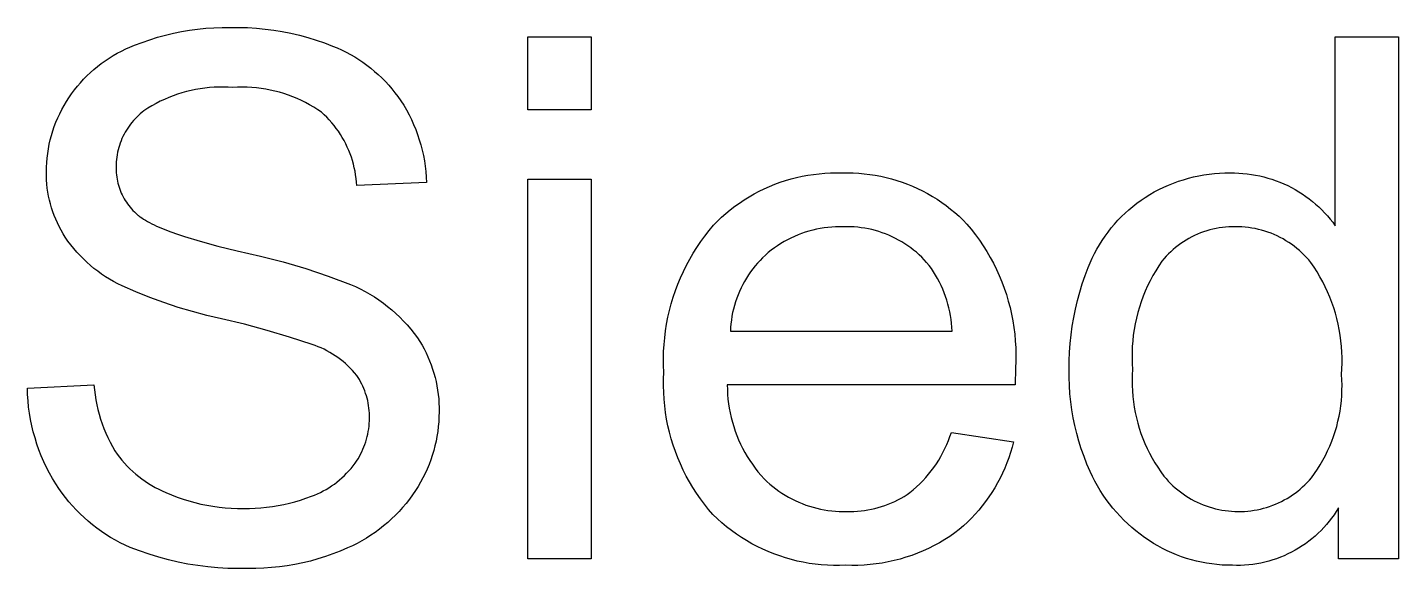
# Model space of a CAD drawing. Header units: millimetres. Extents: x 373 to 3451, y -552 to 1598.
# Drawn here: x 2431.1 to 2486.7, y -416.8 to -394.9 of the extents above; entities that cross this region are included whole.
import ezdxf

# ---------------------------------------------------------------- set-up
doc = ezdxf.new("R2010")
doc.units = ezdxf.units.MM
doc.header["$MEASUREMENT"] = 0
doc.layers.add('Domyślny', color=7, linetype='Continuous', true_color=0x000000)

msp = doc.modelspace()

# ---------------------------------------------------------------- linework, layer by layer
at = {"layer": 'Domyślny'}
for p, q in [((2436.031, -395.35), (2436.348, -395.252)), ((2436.348, -395.252), (2436.667, -395.164)), ((2436.667, -395.164), (2436.99, -395.088)), ((2436.99, -395.088), (2437.314, -395.021)), ((2437.314, -395.021), (2437.641, -394.966)), ((2437.641, -394.966), (2437.969, -394.921)), ((2437.969, -394.921), (2438.299, -394.888)), ((2438.299, -394.888), (2438.63, -394.865)), ((2438.63, -394.865), (2438.961, -394.853)), ((2438.961, -394.853), (2439.292, -394.852)), ((2439.292, -394.852), (2439.646, -394.851)), ((2439.646, -394.851), (2440, -394.861)), ((2440, -394.861), (2440.353, -394.884)), ((2440.353, -394.884), (2440.706, -394.918)), ((2440.706, -394.918), (2441.057, -394.964)), ((2441.057, -394.964), (2441.406, -395.021)), ((2441.406, -395.021), (2441.753, -395.09)), ((2441.753, -395.09), (2442.098, -395.171)), ((2442.098, -395.171), (2442.44, -395.263)), ((2442.44, -395.263), (2442.778, -395.366)), ((2451.358, -398.19), (2451.358, -395.237)), ((2451.358, -395.237), (2453.926, -395.237)), ((2453.926, -395.237), (2453.926, -398.19)), ((2484.1, -402.897), (2484.1, -395.237)), ((2484.1, -395.237), (2486.668, -395.237)), ((2486.668, -395.237), (2486.668, -416.423)), ((2434.713, -395.901), (2434.882, -395.811)), ((2434.882, -395.811), (2435.055, -395.727)), ((2435.055, -395.727), (2435.23, -395.649)), ((2435.23, -395.649), (2435.408, -395.577)), ((2435.408, -395.577), (2435.718, -395.458)), ((2435.718, -395.458), (2436.031, -395.35)), ((2442.778, -395.366), (2443.113, -395.481)), ((2443.113, -395.481), (2443.444, -395.606)), ((2443.444, -395.606), (2443.629, -395.682)), ((2443.629, -395.682), (2443.811, -395.765)), ((2443.811, -395.765), (2443.991, -395.854)), ((2433.915, -396.434), (2434.067, -396.317)), ((2434.067, -396.317), (2434.223, -396.205)), ((2434.223, -396.205), (2434.383, -396.098)), ((2434.383, -396.098), (2434.546, -395.997)), ((2434.546, -395.997), (2434.713, -395.901)), ((2443.991, -395.854), (2444.167, -395.948)), ((2444.167, -395.948), (2444.34, -396.048)), ((2444.34, -396.048), (2444.509, -396.154)), ((2444.509, -396.154), (2444.675, -396.266)), ((2444.675, -396.266), (2444.837, -396.383)), ((2444.837, -396.383), (2444.995, -396.506)), ((2433.22, -397.095), (2433.35, -396.954)), ((2433.35, -396.954), (2433.485, -396.817)), ((2433.485, -396.817), (2433.624, -396.684)), ((2433.624, -396.684), (2433.768, -396.557)), ((2433.768, -396.557), (2433.915, -396.434)), ((2444.995, -396.506), (2445.149, -396.634)), ((2445.149, -396.634), (2445.299, -396.766)), ((2445.299, -396.766), (2445.444, -396.904)), ((2445.444, -396.904), (2445.584, -397.047)), ((2432.86, -397.545), (2432.975, -397.391)), ((2432.975, -397.391), (2433.095, -397.241)), ((2433.095, -397.241), (2433.22, -397.095)), ((2437.338, -397.504), (2437.156, -397.562)), ((2437.521, -397.453), (2437.338, -397.504)), ((2437.705, -397.409), (2437.521, -397.453)), ((2437.891, -397.37), (2437.705, -397.409)), ((2438.079, -397.338), (2437.891, -397.37)), ((2438.267, -397.312), (2438.079, -397.338)), ((2438.456, -397.292), (2438.267, -397.312)), ((2438.645, -397.279), (2438.456, -397.292)), ((2438.835, -397.273), (2438.645, -397.279)), ((2439.025, -397.272), (2438.835, -397.273)), ((2439.215, -397.279), (2439.025, -397.272)), ((2439.405, -397.291), (2439.215, -397.279)), ((2439.595, -397.281), (2439.405, -397.291)), ((2439.785, -397.277), (2439.595, -397.281)), ((2439.975, -397.28), (2439.785, -397.277)), ((2440.165, -397.289), (2439.975, -397.28)), ((2440.355, -397.305), (2440.165, -397.289)), ((2440.544, -397.328), (2440.355, -397.305)), ((2440.732, -397.357), (2440.544, -397.328)), ((2440.919, -397.392), (2440.732, -397.357)), ((2441.104, -397.434), (2440.919, -397.392)), ((2441.288, -397.482), (2441.104, -397.434)), ((2441.471, -397.536), (2441.288, -397.482)), ((2445.584, -397.047), (2445.719, -397.194)), ((2445.719, -397.194), (2445.85, -397.345)), ((2445.85, -397.345), (2445.975, -397.501)), ((2445.975, -397.501), (2446.095, -397.661)), ((2432.464, -398.187), (2432.554, -398.022)), ((2432.554, -398.022), (2432.65, -397.861)), ((2432.65, -397.861), (2432.751, -397.703)), ((2432.751, -397.703), (2432.86, -397.545)), ((2436.119, -398.03), (2435.957, -398.129)), ((2436.285, -397.938), (2436.119, -398.03)), ((2436.454, -397.851), (2436.285, -397.938)), ((2436.626, -397.77), (2436.454, -397.851)), ((2436.8, -397.694), (2436.626, -397.77)), ((2436.977, -397.625), (2436.8, -397.694)), ((2437.156, -397.562), (2436.977, -397.625)), ((2441.651, -397.597), (2441.471, -397.536)), ((2441.829, -397.664), (2441.651, -397.597)), ((2442.005, -397.737), (2441.829, -397.664)), ((2442.178, -397.816), (2442.005, -397.737)), ((2442.348, -397.901), (2442.178, -397.816)), ((2442.515, -397.992), (2442.348, -397.901)), ((2442.679, -398.088), (2442.515, -397.992)), ((2446.095, -397.661), (2446.21, -397.825)), ((2446.21, -397.825), (2446.328, -398.011)), ((2446.328, -398.011), (2446.439, -398.201)), ((2432.228, -398.698), (2432.301, -398.525)), ((2432.301, -398.525), (2432.379, -398.354)), ((2432.379, -398.354), (2432.464, -398.187)), ((2435.372, -398.629), (2435.309, -398.704)), ((2435.437, -398.557), (2435.372, -398.629)), ((2435.504, -398.487), (2435.437, -398.557)), ((2435.574, -398.42), (2435.504, -398.487)), ((2435.647, -398.355), (2435.574, -398.42)), ((2435.721, -398.292), (2435.647, -398.355)), ((2435.797, -398.232), (2435.721, -398.292)), ((2435.957, -398.129), (2435.797, -398.232)), ((2442.84, -398.19), (2442.679, -398.088)), ((2442.997, -398.297), (2442.84, -398.19)), ((2443.105, -398.397), (2442.997, -398.297)), ((2443.21, -398.5), (2443.105, -398.397)), ((2443.312, -398.607), (2443.21, -398.5)), ((2443.409, -398.718), (2443.312, -398.607)), ((2446.439, -398.201), (2446.543, -398.395)), ((2446.543, -398.395), (2446.641, -398.592)), ((2446.641, -398.592), (2446.731, -398.793)), ((2453.926, -398.19), (2451.358, -398.19)), ((2432.047, -399.231), (2432.101, -399.051)), ((2432.101, -399.051), (2432.161, -398.874)), ((2432.161, -398.874), (2432.228, -398.698)), ((2435.035, -399.105), (2434.989, -399.19)), ((2435.084, -399.021), (2435.035, -399.105)), ((2435.136, -398.939), (2435.084, -399.021)), ((2435.191, -398.858), (2435.136, -398.939)), ((2435.249, -398.78), (2435.191, -398.858)), ((2435.309, -398.704), (2435.249, -398.78)), ((2443.503, -398.831), (2443.409, -398.718)), ((2443.593, -398.948), (2443.503, -398.831)), ((2443.678, -399.068), (2443.593, -398.948)), ((2443.76, -399.191), (2443.678, -399.068)), ((2446.731, -398.793), (2446.815, -398.996)), ((2446.815, -398.996), (2446.892, -399.203)), ((2431.921, -399.78), (2431.957, -399.596)), ((2431.957, -399.596), (2431.999, -399.412)), ((2431.999, -399.412), (2432.047, -399.231)), ((2434.774, -399.731), (2434.749, -399.825)), ((2434.802, -399.638), (2434.774, -399.731)), ((2434.833, -399.546), (2434.802, -399.638)), ((2434.867, -399.455), (2434.833, -399.546)), ((2434.905, -399.366), (2434.867, -399.455)), ((2434.945, -399.277), (2434.905, -399.366)), ((2434.989, -399.19), (2434.945, -399.277)), ((2443.837, -399.316), (2443.76, -399.191)), ((2443.909, -399.444), (2443.837, -399.316)), ((2443.978, -399.575), (2443.909, -399.444)), ((2444.041, -399.708), (2443.978, -399.575)), ((2444.101, -399.842), (2444.041, -399.708)), ((2446.892, -399.203), (2446.961, -399.412)), ((2446.961, -399.412), (2447.023, -399.623)), ((2447.023, -399.623), (2447.078, -399.836)), ((2431.854, -400.339), (2431.87, -400.152)), ((2431.87, -400.152), (2431.893, -399.965)), ((2431.893, -399.965), (2431.921, -399.78)), ((2434.682, -400.208), (2434.673, -400.305)), ((2434.694, -400.112), (2434.682, -400.208)), ((2434.709, -400.016), (2434.694, -400.112)), ((2434.727, -399.92), (2434.709, -400.016)), ((2434.749, -399.825), (2434.727, -399.92)), ((2444.155, -399.979), (2444.101, -399.842)), ((2444.205, -400.118), (2444.155, -399.979)), ((2444.249, -400.258), (2444.205, -400.118)), ((2444.289, -400.4), (2444.249, -400.258)), ((2447.078, -399.836), (2447.125, -400.051)), ((2447.125, -400.051), (2447.165, -400.267)), ((2447.165, -400.267), (2447.198, -400.485)), ((2431.841, -400.714), (2431.844, -400.526)), ((2431.842, -400.878), (2431.841, -400.714)), ((2431.844, -400.526), (2431.854, -400.339)), ((2434.666, -400.499), (2434.665, -400.584)), ((2434.665, -400.584), (2434.667, -400.669)), ((2434.668, -400.402), (2434.666, -400.499)), ((2434.667, -400.669), (2434.672, -400.754)), ((2434.673, -400.305), (2434.668, -400.402)), ((2434.672, -400.754), (2434.679, -400.839)), ((2434.679, -400.839), (2434.69, -400.923)), ((2444.324, -400.543), (2444.289, -400.4)), ((2444.354, -400.687), (2444.324, -400.543)), ((2444.379, -400.832), (2444.354, -400.687)), ((2444.4, -400.978), (2444.379, -400.832)), ((2447.198, -400.485), (2447.222, -400.704)), ((2447.222, -400.704), (2447.24, -400.923)), ((2462.485, -400.891), (2462.713, -400.849)), ((2462.713, -400.849), (2462.943, -400.814)), ((2462.943, -400.814), (2463.173, -400.787)), ((2463.173, -400.787), (2463.404, -400.768)), ((2463.404, -400.768), (2463.636, -400.757)), ((2463.636, -400.757), (2463.868, -400.754)), ((2463.868, -400.754), (2464.1, -400.758)), ((2464.1, -400.758), (2464.325, -400.754)), ((2464.325, -400.754), (2464.551, -400.758)), ((2464.551, -400.758), (2464.776, -400.769)), ((2464.776, -400.769), (2465.001, -400.788)), ((2465.001, -400.788), (2465.225, -400.815)), ((2465.225, -400.815), (2465.449, -400.849)), ((2465.449, -400.849), (2465.67, -400.89)), ((2478.565, -400.875), (2478.776, -400.837)), ((2478.776, -400.837), (2478.988, -400.807)), ((2478.988, -400.807), (2479.2, -400.784)), ((2479.2, -400.784), (2479.413, -400.768)), ((2479.413, -400.768), (2479.627, -400.759)), ((2479.627, -400.759), (2479.841, -400.758)), ((2479.841, -400.758), (2480.013, -400.758)), ((2480.013, -400.758), (2480.185, -400.763)), ((2480.185, -400.763), (2480.357, -400.775)), ((2480.357, -400.775), (2480.528, -400.792)), ((2480.528, -400.792), (2480.699, -400.815)), ((2480.699, -400.815), (2480.869, -400.843)), ((2480.869, -400.843), (2481.037, -400.878)), ((2431.848, -401.043), (2431.842, -400.878)), ((2431.861, -401.207), (2431.848, -401.043)), ((2431.878, -401.37), (2431.861, -401.207)), ((2431.902, -401.533), (2431.878, -401.37)), ((2434.69, -400.923), (2434.704, -401.007)), ((2434.704, -401.007), (2434.72, -401.09)), ((2434.72, -401.09), (2434.739, -401.173)), ((2434.739, -401.173), (2434.761, -401.255)), ((2434.761, -401.255), (2434.786, -401.336)), ((2434.786, -401.336), (2434.814, -401.416)), ((2444.414, -401.125), (2444.4, -400.978)), ((2444.424, -401.272), (2444.414, -401.125)), ((2447.249, -401.143), (2444.424, -401.272)), ((2447.24, -400.923), (2447.249, -401.143)), ((2451.358, -416.423), (2451.358, -401.015)), ((2451.358, -401.015), (2453.926, -401.015)), ((2453.926, -401.015), (2453.926, -416.423)), ((2460.739, -401.501), (2460.947, -401.399)), ((2460.947, -401.399), (2461.159, -401.304)), ((2461.159, -401.304), (2461.374, -401.217)), ((2461.374, -401.217), (2461.592, -401.137)), ((2461.592, -401.137), (2461.812, -401.064)), ((2461.812, -401.064), (2462.034, -400.999)), ((2462.034, -400.999), (2462.259, -400.941)), ((2462.259, -400.941), (2462.485, -400.891)), ((2465.67, -400.89), (2465.891, -400.94)), ((2465.891, -400.94), (2466.109, -400.996)), ((2466.109, -400.996), (2466.326, -401.06)), ((2466.326, -401.06), (2466.54, -401.131)), ((2466.54, -401.131), (2466.751, -401.21)), ((2466.751, -401.21), (2466.96, -401.295)), ((2466.96, -401.295), (2467.166, -401.388)), ((2467.166, -401.388), (2467.369, -401.487)), ((2476.953, -401.43), (2477.145, -401.336)), ((2477.145, -401.336), (2477.341, -401.25)), ((2477.341, -401.25), (2477.539, -401.17)), ((2477.539, -401.17), (2477.74, -401.097)), ((2477.74, -401.097), (2477.943, -401.031)), ((2477.943, -401.031), (2478.149, -400.972)), ((2478.149, -400.972), (2478.356, -400.92)), ((2478.356, -400.92), (2478.565, -400.875)), ((2481.037, -400.878), (2481.205, -400.918)), ((2481.205, -400.918), (2481.371, -400.963)), ((2481.371, -400.963), (2481.535, -401.014)), ((2481.535, -401.014), (2481.698, -401.071)), ((2481.698, -401.071), (2481.859, -401.133)), ((2481.859, -401.133), (2482.017, -401.2)), ((2482.017, -401.2), (2482.173, -401.273)), ((2482.173, -401.273), (2482.327, -401.351)), ((2482.327, -401.351), (2482.475, -401.433)), ((2431.93, -401.695), (2431.902, -401.533)), ((2431.965, -401.856), (2431.93, -401.695)), ((2432.005, -402.015), (2431.965, -401.856)), ((2434.814, -401.416), (2434.844, -401.496)), ((2434.844, -401.496), (2434.877, -401.574)), ((2434.877, -401.574), (2434.913, -401.651)), ((2434.913, -401.651), (2434.952, -401.727)), ((2434.952, -401.727), (2434.993, -401.801)), ((2434.993, -401.801), (2435.036, -401.874)), ((2435.036, -401.874), (2435.082, -401.945)), ((2435.082, -401.945), (2435.13, -402.015)), ((2459.943, -401.977), (2460.136, -401.848)), ((2460.136, -401.848), (2460.333, -401.725)), ((2460.333, -401.725), (2460.534, -401.61)), ((2460.534, -401.61), (2460.739, -401.501)), ((2467.369, -401.487), (2467.568, -401.594)), ((2467.568, -401.594), (2467.763, -401.707)), ((2467.763, -401.707), (2467.954, -401.826)), ((2467.954, -401.826), (2468.142, -401.952)), ((2468.142, -401.952), (2468.325, -402.084)), ((2476.058, -401.987), (2476.225, -401.864)), ((2476.225, -401.864), (2476.396, -401.748)), ((2476.396, -401.748), (2476.578, -401.636)), ((2476.578, -401.636), (2476.764, -401.529)), ((2476.764, -401.529), (2476.953, -401.43)), ((2482.475, -401.433), (2482.62, -401.52)), ((2482.62, -401.52), (2482.763, -401.611)), ((2482.763, -401.611), (2482.903, -401.708)), ((2482.903, -401.708), (2483.039, -401.808)), ((2483.039, -401.808), (2483.172, -401.913)), ((2483.172, -401.913), (2483.302, -402.023)), ((2432.05, -402.173), (2432.005, -402.015)), ((2432.101, -402.33), (2432.05, -402.173)), ((2432.157, -402.484), (2432.101, -402.33)), ((2432.218, -402.637), (2432.157, -402.484)), ((2435.13, -402.015), (2435.181, -402.083)), ((2435.181, -402.083), (2435.234, -402.149)), ((2435.234, -402.149), (2435.29, -402.214)), ((2435.29, -402.214), (2435.347, -402.276)), ((2435.347, -402.276), (2435.407, -402.337)), ((2435.407, -402.337), (2435.468, -402.395)), ((2435.468, -402.395), (2435.494, -402.418)), ((2435.494, -402.418), (2435.52, -402.442)), ((2435.52, -402.442), (2435.548, -402.465)), ((2435.548, -402.465), (2435.577, -402.488)), ((2435.577, -402.488), (2435.607, -402.512)), ((2435.607, -402.512), (2435.638, -402.535)), ((2459.219, -402.556), (2459.393, -402.402)), ((2459.393, -402.402), (2459.572, -402.254)), ((2459.572, -402.254), (2459.755, -402.112)), ((2459.755, -402.112), (2459.943, -401.977)), ((2468.325, -402.084), (2468.503, -402.222)), ((2468.503, -402.222), (2468.677, -402.367)), ((2468.677, -402.367), (2468.845, -402.517)), ((2468.845, -402.517), (2469.009, -402.672)), ((2475.434, -402.53), (2475.583, -402.386)), ((2475.583, -402.386), (2475.736, -402.248)), ((2475.736, -402.248), (2475.895, -402.114)), ((2475.895, -402.114), (2476.058, -401.987)), ((2483.302, -402.023), (2483.428, -402.136)), ((2483.428, -402.136), (2483.55, -402.253)), ((2483.55, -402.253), (2483.668, -402.375)), ((2483.668, -402.375), (2483.782, -402.5)), ((2483.782, -402.5), (2483.893, -402.629)), ((2432.284, -402.787), (2432.218, -402.637)), ((2432.356, -402.935), (2432.284, -402.787)), ((2432.433, -403.081), (2432.356, -402.935)), ((2432.514, -403.223), (2432.433, -403.081)), ((2435.638, -402.535), (2435.705, -402.582)), ((2435.705, -402.582), (2435.776, -402.629)), ((2435.776, -402.629), (2435.853, -402.676)), ((2435.853, -402.676), (2435.934, -402.723)), ((2435.934, -402.723), (2436.02, -402.77)), ((2436.02, -402.77), (2436.112, -402.817)), ((2436.112, -402.817), (2436.208, -402.864)), ((2436.208, -402.864), (2436.309, -402.911)), ((2436.309, -402.911), (2436.415, -402.959)), ((2436.415, -402.959), (2436.643, -403.053)), ((2436.643, -403.053), (2436.89, -403.149)), ((2458.709, -403.096), (2458.888, -402.881)), ((2458.888, -402.881), (2459.051, -402.715)), ((2459.051, -402.715), (2459.219, -402.556)), ((2462.912, -403.077), (2462.761, -403.117)), ((2463.065, -403.041), (2462.912, -403.077)), ((2463.218, -403.011), (2463.065, -403.041)), ((2463.373, -402.986), (2463.218, -403.011)), ((2463.528, -402.966), (2463.373, -402.986)), ((2463.684, -402.952), (2463.528, -402.966)), ((2463.841, -402.943), (2463.684, -402.952)), ((2463.997, -402.939), (2463.841, -402.943)), ((2464.154, -402.941), (2463.997, -402.939)), ((2464.3, -402.939), (2464.154, -402.941)), ((2464.446, -402.941), (2464.3, -402.939)), ((2464.591, -402.948), (2464.446, -402.941)), ((2464.737, -402.961), (2464.591, -402.948)), ((2464.882, -402.978), (2464.737, -402.961)), ((2465.026, -403), (2464.882, -402.978)), ((2465.169, -403.027), (2465.026, -403)), ((2465.312, -403.059), (2465.169, -403.027)), ((2465.453, -403.095), (2465.312, -403.059)), ((2469.009, -402.672), (2469.167, -402.834)), ((2469.167, -402.834), (2469.342, -403.045)), ((2469.342, -403.045), (2469.511, -403.262)), ((2474.891, -403.154), (2475.018, -402.991)), ((2475.018, -402.991), (2475.151, -402.833)), ((2475.151, -402.833), (2475.29, -402.679)), ((2475.29, -402.679), (2475.434, -402.53)), ((2479.012, -403.071), (2478.887, -403.108)), ((2479.139, -403.039), (2479.012, -403.071)), ((2479.267, -403.012), (2479.139, -403.039)), ((2479.395, -402.989), (2479.267, -403.012)), ((2479.524, -402.97), (2479.395, -402.989)), ((2479.654, -402.956), (2479.524, -402.97)), ((2479.784, -402.946), (2479.654, -402.956)), ((2479.915, -402.941), (2479.784, -402.946)), ((2480.045, -402.941), (2479.915, -402.941)), ((2480.18, -402.942), (2480.045, -402.941)), ((2480.315, -402.948), (2480.18, -402.942)), ((2480.45, -402.958), (2480.315, -402.948)), ((2480.584, -402.973), (2480.45, -402.958)), ((2480.718, -402.993), (2480.584, -402.973)), ((2480.85, -403.017), (2480.718, -402.993)), ((2480.982, -403.046), (2480.85, -403.017)), ((2481.113, -403.08), (2480.982, -403.046)), ((2481.243, -403.118), (2481.113, -403.08)), ((2483.893, -402.629), (2483.999, -402.761)), ((2483.999, -402.761), (2484.1, -402.897)), ((2432.601, -403.363), (2432.514, -403.223)), ((2432.711, -403.52), (2432.601, -403.363)), ((2432.827, -403.674), (2432.711, -403.52)), ((2436.89, -403.149), (2437.157, -403.244)), ((2437.157, -403.244), (2437.443, -403.34)), ((2437.443, -403.34), (2438.076, -403.532)), ((2438.076, -403.532), (2438.789, -403.725)), ((2458.214, -403.778), (2458.371, -403.545)), ((2458.371, -403.545), (2458.536, -403.318)), ((2458.536, -403.318), (2458.709, -403.096)), ((2461.62, -403.625), (2461.488, -403.71)), ((2461.754, -403.545), (2461.62, -403.625)), ((2461.891, -403.469), (2461.754, -403.545)), ((2462.031, -403.398), (2461.891, -403.469)), ((2462.173, -403.332), (2462.031, -403.398)), ((2462.317, -403.271), (2462.173, -403.332)), ((2462.463, -403.215), (2462.317, -403.271)), ((2462.611, -403.163), (2462.463, -403.215)), ((2462.761, -403.117), (2462.611, -403.163)), ((2465.593, -403.136), (2465.453, -403.095)), ((2465.732, -403.182), (2465.593, -403.136)), ((2465.869, -403.233), (2465.732, -403.182)), ((2466.004, -403.288), (2465.869, -403.233)), ((2466.137, -403.347), (2466.004, -403.288)), ((2466.268, -403.411), (2466.137, -403.347)), ((2466.397, -403.48), (2466.268, -403.411)), ((2466.523, -403.553), (2466.397, -403.48)), ((2466.647, -403.63), (2466.523, -403.553)), ((2466.769, -403.711), (2466.647, -403.63)), ((2469.511, -403.262), (2469.672, -403.484)), ((2469.672, -403.484), (2469.826, -403.712)), ((2474.542, -403.668), (2474.652, -403.493)), ((2474.652, -403.493), (2474.769, -403.321)), ((2474.769, -403.321), (2474.891, -403.154)), ((2477.836, -403.623), (2477.73, -403.7)), ((2477.944, -403.55), (2477.836, -403.623)), ((2478.055, -403.48), (2477.944, -403.55)), ((2478.168, -403.415), (2478.055, -403.48)), ((2478.283, -403.353), (2478.168, -403.415)), ((2478.4, -403.296), (2478.283, -403.353)), ((2478.519, -403.242), (2478.4, -403.296)), ((2478.64, -403.193), (2478.519, -403.242)), ((2478.763, -403.148), (2478.64, -403.193)), ((2478.887, -403.108), (2478.763, -403.148)), ((2481.371, -403.16), (2481.243, -403.118)), ((2481.497, -403.207), (2481.371, -403.16)), ((2481.622, -403.258), (2481.497, -403.207)), ((2481.745, -403.314), (2481.622, -403.258)), ((2481.866, -403.374), (2481.745, -403.314)), ((2481.985, -403.437), (2481.866, -403.374)), ((2482.102, -403.506), (2481.985, -403.437)), ((2482.216, -403.578), (2482.102, -403.506)), ((2482.327, -403.654), (2482.216, -403.578)), ((2432.948, -403.823), (2432.827, -403.674)), ((2433.074, -403.969), (2432.948, -403.823)), ((2433.204, -404.11), (2433.074, -403.969)), ((2433.339, -404.247), (2433.204, -404.11)), ((2438.789, -403.725), (2439.58, -403.92)), ((2439.58, -403.92), (2440.516, -404.129)), ((2440.516, -404.129), (2441.443, -404.369)), ((2457.924, -404.258), (2458.065, -404.015)), ((2458.065, -404.015), (2458.214, -403.778)), ((2460.993, -404.094), (2460.883, -404.198)), ((2461.112, -403.991), (2460.993, -404.094)), ((2461.234, -403.893), (2461.112, -403.991)), ((2461.359, -403.799), (2461.234, -403.893)), ((2461.488, -403.71), (2461.359, -403.799)), ((2466.887, -403.796), (2466.769, -403.711)), ((2467.003, -403.885), (2466.887, -403.796)), ((2467.115, -403.978), (2467.003, -403.885)), ((2467.225, -404.074), (2467.115, -403.978)), ((2467.331, -404.175), (2467.225, -404.074)), ((2467.433, -404.278), (2467.331, -404.175)), ((2469.826, -403.712), (2469.972, -403.944)), ((2469.972, -403.944), (2470.11, -404.182)), ((2470.11, -404.182), (2470.24, -404.424)), ((2474.249, -404.215), (2474.34, -404.029)), ((2474.34, -404.029), (2474.438, -403.847)), ((2474.438, -403.847), (2474.542, -403.668)), ((2477.246, -404.137), (2477.159, -404.234)), ((2477.337, -404.043), (2477.246, -404.137)), ((2477.431, -403.952), (2477.337, -404.043)), ((2477.528, -403.865), (2477.431, -403.952)), ((2477.628, -403.781), (2477.528, -403.865)), ((2477.73, -403.7), (2477.628, -403.781)), ((2482.436, -403.733), (2482.327, -403.654)), ((2482.542, -403.817), (2482.436, -403.733)), ((2482.645, -403.904), (2482.542, -403.817)), ((2482.745, -403.995), (2482.645, -403.904)), ((2482.842, -404.089), (2482.745, -403.995)), ((2482.936, -404.186), (2482.842, -404.089)), ((2483.026, -404.287), (2482.936, -404.186)), ((2433.478, -404.379), (2433.339, -404.247)), ((2433.622, -404.507), (2433.478, -404.379)), ((2433.77, -404.63), (2433.622, -404.507)), ((2433.922, -404.748), (2433.77, -404.63)), ((2434.077, -404.86), (2433.922, -404.748)), ((2441.443, -404.369), (2442.362, -404.641)), ((2442.362, -404.641), (2443.271, -404.944)), ((2457.667, -404.757), (2457.791, -404.505)), ((2457.791, -404.505), (2457.924, -404.258)), ((2460.482, -404.652), (2460.392, -404.773)), ((2460.576, -404.533), (2460.482, -404.652)), ((2460.675, -404.418), (2460.576, -404.533)), ((2460.777, -404.306), (2460.675, -404.418)), ((2460.883, -404.198), (2460.777, -404.306)), ((2467.532, -404.385), (2467.433, -404.278)), ((2467.63, -404.512), (2467.532, -404.385)), ((2467.723, -404.641), (2467.63, -404.512)), ((2467.811, -404.774), (2467.723, -404.641)), ((2470.24, -404.424), (2470.362, -404.67)), ((2470.362, -404.67), (2470.475, -404.921)), ((2473.959, -404.925), (2474.085, -404.595)), ((2474.085, -404.595), (2474.163, -404.404)), ((2474.163, -404.404), (2474.249, -404.215)), ((2476.821, -404.723), (2476.705, -404.924)), ((2476.945, -404.526), (2476.821, -404.723)), ((2477.075, -404.334), (2476.945, -404.526)), ((2477.159, -404.234), (2477.075, -404.334)), ((2483.112, -404.39), (2483.026, -404.287)), ((2483.241, -404.58), (2483.112, -404.39)), ((2483.365, -404.773), (2483.241, -404.58)), ((2434.237, -404.968), (2434.077, -404.86)), ((2434.399, -405.07), (2434.237, -404.968)), ((2434.566, -405.167), (2434.399, -405.07)), ((2434.735, -405.259), (2434.566, -405.167)), ((2434.907, -405.344), (2434.735, -405.259)), ((2443.271, -404.944), (2444.17, -405.278)), ((2444.17, -405.278), (2444.371, -405.367)), ((2457.345, -405.534), (2457.443, -405.272)), ((2457.443, -405.272), (2457.551, -405.012)), ((2457.551, -405.012), (2457.667, -404.757)), ((2460.074, -405.289), (2460.006, -405.425)), ((2460.147, -405.156), (2460.074, -405.289)), ((2460.224, -405.026), (2460.147, -405.156)), ((2460.306, -404.898), (2460.224, -405.026)), ((2460.392, -404.773), (2460.306, -404.898)), ((2467.895, -404.909), (2467.811, -404.774)), ((2467.975, -405.047), (2467.895, -404.909)), ((2468.049, -405.188), (2467.975, -405.047)), ((2468.119, -405.331), (2468.049, -405.188)), ((2470.475, -404.921), (2470.58, -405.174)), ((2470.58, -405.174), (2470.677, -405.432)), ((2473.739, -405.596), (2473.843, -405.258)), ((2473.843, -405.258), (2473.959, -404.925)), ((2476.595, -405.129), (2476.493, -405.337)), ((2476.705, -404.924), (2476.595, -405.129)), ((2483.481, -404.97), (2483.365, -404.773)), ((2483.591, -405.172), (2483.481, -404.97)), ((2483.694, -405.376), (2483.591, -405.172)), ((2435.464, -405.587), (2434.907, -405.344)), ((2436.029, -405.812), (2435.464, -405.587)), ((2436.6, -406.02), (2436.029, -405.812)), ((2444.371, -405.367), (2444.569, -405.462)), ((2444.569, -405.462), (2444.763, -405.565)), ((2444.763, -405.565), (2444.954, -405.673)), ((2444.954, -405.673), (2445.141, -405.789)), ((2445.141, -405.789), (2445.324, -405.911)), ((2457.175, -406.069), (2457.255, -405.8)), ((2457.255, -405.8), (2457.345, -405.534)), ((2459.831, -405.844), (2459.782, -405.987)), ((2459.884, -405.702), (2459.831, -405.844)), ((2459.943, -405.562), (2459.884, -405.702)), ((2460.006, -405.425), (2459.943, -405.562)), ((2468.184, -405.477), (2468.119, -405.331)), ((2468.245, -405.624), (2468.184, -405.477)), ((2468.3, -405.774), (2468.245, -405.624)), ((2468.35, -405.925), (2468.3, -405.774)), ((2470.677, -405.432), (2470.764, -405.692)), ((2470.764, -405.692), (2470.843, -405.955)), ((2473.646, -405.936), (2473.739, -405.596)), ((2476.31, -405.764), (2476.23, -405.982)), ((2476.398, -405.549), (2476.31, -405.764)), ((2476.493, -405.337), (2476.398, -405.549)), ((2483.79, -405.584), (2483.694, -405.376)), ((2483.88, -405.795), (2483.79, -405.584)), ((2483.962, -406.009), (2483.88, -405.795)), ((2437.177, -406.211), (2436.6, -406.02)), ((2437.76, -406.383), (2437.177, -406.211)), ((2438.348, -406.538), (2437.76, -406.383)), ((2445.324, -405.911), (2445.503, -406.038)), ((2445.503, -406.038), (2445.677, -406.172)), ((2445.677, -406.172), (2445.847, -406.312)), ((2445.847, -406.312), (2446.012, -406.458)), ((2457.041, -406.614), (2457.103, -406.341)), ((2457.103, -406.341), (2457.175, -406.069)), ((2459.7, -406.279), (2459.666, -406.427)), ((2459.738, -406.132), (2459.7, -406.279)), ((2459.782, -405.987), (2459.738, -406.132)), ((2468.395, -406.078), (2468.35, -405.925)), ((2468.435, -406.232), (2468.395, -406.078)), ((2468.47, -406.388), (2468.435, -406.232)), ((2468.499, -406.544), (2468.47, -406.388)), ((2470.843, -405.955), (2470.913, -406.221)), ((2470.913, -406.221), (2470.974, -406.489)), ((2473.494, -406.626), (2473.565, -406.28)), ((2473.565, -406.28), (2473.646, -405.936)), ((2476.157, -406.203), (2476.093, -406.426)), ((2476.23, -405.982), (2476.157, -406.203)), ((2484.037, -406.226), (2483.962, -406.009)), ((2484.105, -406.445), (2484.037, -406.226)), ((2438.94, -406.676), (2438.348, -406.538)), ((2439.868, -406.899), (2438.94, -406.676)), ((2440.79, -407.147), (2439.868, -406.899)), ((2446.012, -406.458), (2446.171, -406.609)), ((2446.171, -406.609), (2446.325, -406.766)), ((2446.325, -406.766), (2446.474, -406.927)), ((2446.474, -406.927), (2446.617, -407.094)), ((2456.944, -407.167), (2456.988, -406.89)), ((2456.988, -406.89), (2457.041, -406.614)), ((2459.596, -406.876), (2459.583, -407.027)), ((2459.614, -406.725), (2459.596, -406.876)), ((2459.638, -406.576), (2459.614, -406.725)), ((2459.666, -406.427), (2459.638, -406.576)), ((2468.523, -406.702), (2468.499, -406.544)), ((2468.542, -406.86), (2468.523, -406.702)), ((2468.555, -407.019), (2468.542, -406.86)), ((2470.974, -406.489), (2471.026, -406.759)), ((2471.026, -406.759), (2471.069, -407.03)), ((2473.435, -406.974), (2473.494, -406.626)), ((2475.987, -406.878), (2475.946, -407.106)), ((2476.036, -406.651), (2475.987, -406.878)), ((2476.093, -406.426), (2476.036, -406.651)), ((2484.165, -406.666), (2484.105, -406.445)), ((2484.218, -406.889), (2484.165, -406.666)), ((2484.264, -407.114), (2484.218, -406.889)), ((2441.704, -407.42), (2440.79, -407.147)), ((2442.611, -407.718), (2441.704, -407.42)), ((2446.617, -407.094), (2446.755, -407.266)), ((2446.755, -407.266), (2446.886, -407.442)), ((2446.886, -407.442), (2446.981, -407.591)), ((2456.885, -407.725), (2456.91, -407.446)), ((2456.91, -407.446), (2456.944, -407.167)), ((2459.583, -407.027), (2459.576, -407.178)), ((2459.576, -407.178), (2468.564, -407.178)), ((2468.564, -407.178), (2468.555, -407.019)), ((2471.069, -407.03), (2471.102, -407.303)), ((2471.102, -407.303), (2471.126, -407.577)), ((2473.352, -407.675), (2473.388, -407.324)), ((2473.388, -407.324), (2473.435, -406.974)), ((2475.912, -407.336), (2475.887, -407.567)), ((2475.946, -407.106), (2475.912, -407.336)), ((2484.302, -407.34), (2484.264, -407.114)), ((2484.333, -407.567), (2484.302, -407.34)), ((2442.735, -407.761), (2442.611, -407.718)), ((2442.857, -407.808), (2442.735, -407.761)), ((2442.978, -407.859), (2442.857, -407.808)), ((2443.097, -407.915), (2442.978, -407.859)), ((2443.214, -407.974), (2443.097, -407.915)), ((2443.329, -408.038), (2443.214, -407.974)), ((2443.442, -408.105), (2443.329, -408.038)), ((2446.981, -407.591), (2447.071, -407.744)), ((2447.071, -407.744), (2447.156, -407.899)), ((2447.156, -407.899), (2447.236, -408.058)), ((2447.236, -408.058), (2447.311, -408.218)), ((2456.863, -408.286), (2456.869, -408.006)), ((2456.869, -408.006), (2456.885, -407.725)), ((2471.126, -407.577), (2471.142, -407.851)), ((2471.142, -407.851), (2471.148, -408.126)), ((2473.315, -408.38), (2473.328, -408.027)), ((2473.328, -408.027), (2473.352, -407.675)), ((2475.861, -408.031), (2475.86, -408.263)), ((2475.87, -407.799), (2475.861, -408.031)), ((2475.887, -407.567), (2475.87, -407.799)), ((2484.356, -407.795), (2484.333, -407.567)), ((2484.371, -408.024), (2484.356, -407.795)), ((2484.379, -408.253), (2484.371, -408.024)), ((2443.553, -408.176), (2443.442, -408.105)), ((2443.661, -408.251), (2443.553, -408.176)), ((2443.766, -408.329), (2443.661, -408.251)), ((2443.869, -408.411), (2443.766, -408.329)), ((2443.969, -408.496), (2443.869, -408.411)), ((2444.066, -408.585), (2443.969, -408.496)), ((2444.159, -408.677), (2444.066, -408.585)), ((2447.311, -408.218), (2447.38, -408.382)), ((2447.38, -408.382), (2447.443, -408.547)), ((2447.443, -408.547), (2447.501, -408.714)), ((2456.866, -408.567), (2456.863, -408.286)), ((2456.879, -408.847), (2456.866, -408.567)), ((2471.144, -408.4), (2471.132, -408.675)), ((2471.148, -408.126), (2471.144, -408.4)), ((2473.314, -408.733), (2473.315, -408.38)), ((2475.86, -408.263), (2475.867, -408.495)), ((2475.867, -408.495), (2475.883, -408.727)), ((2484.372, -408.711), (2484.379, -408.482)), ((2484.379, -408.482), (2484.379, -408.253)), ((2444.25, -408.772), (2444.159, -408.677)), ((2444.337, -408.87), (2444.25, -408.772)), ((2444.421, -408.971), (2444.337, -408.87)), ((2444.478, -409.056), (2444.421, -408.971)), ((2444.531, -409.143), (2444.478, -409.056)), ((2444.581, -409.232), (2444.531, -409.143)), ((2447.501, -408.714), (2447.553, -408.884)), ((2447.553, -408.884), (2447.6, -409.055)), ((2447.6, -409.055), (2447.641, -409.227)), ((2456.864, -409.392), (2456.867, -409.12)), ((2456.867, -409.12), (2456.879, -408.847)), ((2471.132, -408.675), (2471.118, -409.361)), ((2473.314, -409.061), (2473.314, -408.733)), ((2473.324, -409.388), (2473.314, -409.061)), ((2475.869, -408.946), (2475.864, -409.166)), ((2475.864, -409.166), (2475.866, -409.386)), ((2475.883, -408.727), (2475.869, -408.946)), ((2484.357, -408.94), (2484.372, -408.711)), ((2484.37, -409.152), (2484.357, -408.94)), ((2484.376, -409.364), (2484.37, -409.152)), ((2431.071, -409.489), (2433.767, -409.361)), ((2431.079, -409.746), (2431.071, -409.489)), ((2431.095, -410.002), (2431.079, -409.746)), ((2433.767, -409.361), (2433.787, -409.562)), ((2433.787, -409.562), (2433.812, -409.763)), ((2444.628, -409.323), (2444.581, -409.232)), ((2444.672, -409.416), (2444.628, -409.323)), ((2444.713, -409.509), (2444.672, -409.416)), ((2444.751, -409.605), (2444.713, -409.509)), ((2444.785, -409.701), (2444.751, -409.605)), ((2444.816, -409.798), (2444.785, -409.701)), ((2447.641, -409.227), (2447.676, -409.401)), ((2447.676, -409.401), (2447.705, -409.575)), ((2447.705, -409.575), (2447.728, -409.751)), ((2447.728, -409.751), (2447.746, -409.927)), ((2456.871, -409.664), (2456.864, -409.392)), ((2456.887, -409.936), (2456.871, -409.664)), ((2471.118, -409.361), (2459.447, -409.361)), ((2459.447, -409.361), (2459.451, -409.552)), ((2459.451, -409.552), (2459.46, -409.742)), ((2459.46, -409.742), (2459.477, -409.932)), ((2473.345, -409.715), (2473.324, -409.388)), ((2473.378, -410.041), (2473.345, -409.715)), ((2475.866, -409.386), (2475.876, -409.606)), ((2475.876, -409.606), (2475.893, -409.825)), ((2484.365, -409.788), (2484.374, -409.576)), ((2484.374, -409.576), (2484.376, -409.364)), ((2431.121, -410.257), (2431.095, -410.002)), ((2431.155, -410.512), (2431.121, -410.257)), ((2433.812, -409.763), (2433.845, -409.962)), ((2433.845, -409.962), (2433.884, -410.161)), ((2433.884, -410.161), (2433.929, -410.358)), ((2444.843, -409.897), (2444.816, -409.798)), ((2444.867, -409.996), (2444.843, -409.897)), ((2444.888, -410.097), (2444.867, -409.996)), ((2444.905, -410.197), (2444.888, -410.097)), ((2444.919, -410.299), (2444.905, -410.197)), ((2444.929, -410.401), (2444.919, -410.299)), ((2447.746, -409.927), (2447.757, -410.104)), ((2447.757, -410.104), (2447.763, -410.281)), ((2447.763, -410.281), (2447.763, -410.458)), ((2456.912, -410.208), (2456.887, -409.936)), ((2456.946, -410.478), (2456.912, -410.208)), ((2459.477, -409.932), (2459.499, -410.121)), ((2459.499, -410.121), (2459.528, -410.309)), ((2473.422, -410.366), (2473.378, -410.041)), ((2475.893, -409.825), (2475.918, -410.044)), ((2475.918, -410.044), (2475.95, -410.261)), ((2475.95, -410.261), (2475.99, -410.477)), ((2484.294, -410.421), (2484.325, -410.211)), ((2484.325, -410.211), (2484.349, -410)), ((2484.349, -410), (2484.365, -409.788)), ((2431.198, -410.765), (2431.155, -410.512)), ((2431.249, -411.016), (2431.198, -410.765)), ((2433.929, -410.358), (2433.981, -410.553)), ((2433.981, -410.553), (2434.039, -410.747)), ((2434.039, -410.747), (2434.103, -410.938)), ((2444.935, -410.503), (2444.929, -410.401)), ((2444.93, -410.924), (2444.936, -410.816)), ((2444.938, -410.605), (2444.935, -410.503)), ((2444.936, -410.816), (2444.938, -410.707)), ((2444.938, -410.707), (2444.938, -410.605)), ((2447.749, -410.855), (2447.731, -411.053)), ((2447.759, -410.657), (2447.749, -410.855)), ((2447.763, -410.458), (2447.759, -410.657)), ((2456.99, -410.747), (2456.946, -410.478)), ((2457.042, -411.014), (2456.99, -410.747)), ((2459.528, -410.309), (2459.564, -410.497)), ((2459.564, -410.497), (2459.606, -410.682)), ((2459.606, -410.682), (2459.654, -410.867)), ((2473.476, -410.689), (2473.422, -410.366)), ((2473.542, -411.01), (2473.476, -410.689)), ((2475.99, -410.477), (2476.037, -410.692)), ((2476.037, -410.692), (2476.092, -410.905)), ((2484.159, -411.043), (2484.211, -410.837)), ((2484.211, -410.837), (2484.256, -410.629)), ((2484.256, -410.629), (2484.294, -410.421)), ((2431.309, -411.266), (2431.249, -411.016)), ((2431.378, -411.513), (2431.309, -411.266)), ((2434.103, -410.938), (2434.173, -411.128)), ((2434.173, -411.128), (2434.25, -411.315)), ((2434.25, -411.315), (2434.333, -411.499)), ((2444.847, -411.459), (2444.871, -411.353)), ((2444.871, -411.353), (2444.891, -411.247)), ((2444.891, -411.247), (2444.908, -411.14)), ((2444.908, -411.14), (2444.921, -411.032)), ((2444.921, -411.032), (2444.93, -410.924)), ((2447.707, -411.25), (2447.677, -411.447)), ((2447.731, -411.053), (2447.707, -411.25)), ((2457.104, -411.28), (2457.042, -411.014)), ((2457.175, -411.543), (2457.104, -411.28)), ((2459.654, -410.867), (2459.708, -411.05)), ((2459.708, -411.05), (2459.769, -411.23)), ((2459.769, -411.23), (2459.835, -411.409)), ((2459.835, -411.409), (2459.908, -411.585)), ((2468.477, -411.455), (2468.534, -411.287)), ((2468.534, -411.287), (2471.051, -411.672)), ((2473.618, -411.328), (2473.542, -411.01)), ((2473.706, -411.644), (2473.618, -411.328)), ((2476.092, -410.905), (2476.154, -411.116)), ((2476.154, -411.116), (2476.223, -411.325)), ((2476.223, -411.325), (2476.3, -411.531)), ((2484.033, -411.448), (2484.099, -411.246)), ((2484.099, -411.246), (2484.159, -411.043)), ((2431.455, -411.758), (2431.378, -411.513)), ((2431.54, -412), (2431.455, -411.758)), ((2434.333, -411.499), (2434.421, -411.681)), ((2434.421, -411.681), (2434.516, -411.86)), ((2434.516, -411.86), (2434.616, -412.035)), ((2444.629, -412.071), (2444.674, -411.972)), ((2444.674, -411.972), (2444.716, -411.872)), ((2444.716, -411.872), (2444.754, -411.771)), ((2444.754, -411.771), (2444.788, -411.668)), ((2444.788, -411.668), (2444.819, -411.564)), ((2444.819, -411.564), (2444.847, -411.459)), ((2447.595, -411.835), (2447.545, -412.027)), ((2447.639, -411.642), (2447.595, -411.835)), ((2447.677, -411.447), (2447.639, -411.642)), ((2457.255, -411.803), (2457.175, -411.543)), ((2457.344, -412.061), (2457.255, -411.803)), ((2459.908, -411.585), (2459.986, -411.759)), ((2459.986, -411.759), (2460.071, -411.93)), ((2460.071, -411.93), (2460.161, -412.097)), ((2468.195, -412.104), (2468.274, -411.945)), ((2468.274, -411.945), (2468.348, -411.784)), ((2468.348, -411.784), (2468.415, -411.621)), ((2468.415, -411.621), (2468.477, -411.455)), ((2470.996, -411.889), (2470.933, -412.104)), ((2471.051, -411.672), (2470.996, -411.889)), ((2473.804, -411.957), (2473.706, -411.644)), ((2473.913, -412.266), (2473.804, -411.957)), ((2476.3, -411.531), (2476.383, -411.735)), ((2476.383, -411.735), (2476.474, -411.935)), ((2476.474, -411.935), (2476.571, -412.132)), ((2483.792, -412.037), (2483.879, -411.844)), ((2483.879, -411.844), (2483.959, -411.647)), ((2483.959, -411.647), (2484.033, -411.448)), ((2431.634, -412.239), (2431.54, -412)), ((2431.736, -412.474), (2431.634, -412.239)), ((2431.846, -412.706), (2431.736, -412.474)), ((2434.616, -412.035), (2434.707, -412.166)), ((2434.707, -412.166), (2434.803, -412.293)), ((2434.803, -412.293), (2434.904, -412.416)), ((2434.904, -412.416), (2435.008, -412.537)), ((2444.356, -412.539), (2444.417, -412.449)), ((2444.417, -412.449), (2444.475, -412.357)), ((2444.475, -412.357), (2444.53, -412.264)), ((2444.53, -412.264), (2444.581, -412.168)), ((2444.581, -412.168), (2444.629, -412.071)), ((2447.424, -412.406), (2447.354, -412.592)), ((2447.487, -412.218), (2447.424, -412.406)), ((2447.545, -412.027), (2447.487, -412.218)), ((2457.441, -412.315), (2457.344, -412.061)), ((2457.547, -412.566), (2457.441, -412.315)), ((2460.161, -412.097), (2460.257, -412.262)), ((2460.257, -412.262), (2460.358, -412.424)), ((2460.358, -412.424), (2460.465, -412.581)), ((2467.926, -412.561), (2468.021, -412.412)), ((2468.021, -412.412), (2468.111, -412.259)), ((2468.111, -412.259), (2468.195, -412.104)), ((2470.786, -412.526), (2470.702, -412.734)), ((2470.863, -412.316), (2470.786, -412.526)), ((2470.933, -412.104), (2470.863, -412.316)), ((2474.032, -412.571), (2473.913, -412.266)), ((2476.571, -412.132), (2476.675, -412.326)), ((2476.675, -412.326), (2476.786, -412.516)), ((2476.786, -412.516), (2476.903, -412.702)), ((2483.492, -412.599), (2483.598, -412.415)), ((2483.598, -412.415), (2483.699, -412.228)), ((2483.699, -412.228), (2483.792, -412.037)), ((2431.964, -412.934), (2431.846, -412.706)), ((2432.089, -413.158), (2431.964, -412.934)), ((2435.008, -412.537), (2435.117, -412.653)), ((2435.117, -412.653), (2435.229, -412.766)), ((2435.229, -412.766), (2435.345, -412.875)), ((2435.345, -412.875), (2435.465, -412.98)), ((2435.465, -412.98), (2435.588, -413.081)), ((2435.588, -413.081), (2435.715, -413.177)), ((2443.825, -413.13), (2443.922, -413.039)), ((2443.922, -413.039), (2444.015, -412.945)), ((2444.015, -412.945), (2444.106, -412.848)), ((2444.106, -412.848), (2444.193, -412.748)), ((2444.193, -412.748), (2444.276, -412.645)), ((2444.276, -412.645), (2444.356, -412.539)), ((2447.195, -412.956), (2447.106, -413.134)), ((2447.278, -412.775), (2447.195, -412.956)), ((2447.354, -412.592), (2447.278, -412.775)), ((2457.662, -412.813), (2457.547, -412.566)), ((2457.785, -413.056), (2457.662, -412.813)), ((2457.916, -413.295), (2457.785, -413.056)), ((2460.465, -412.581), (2460.577, -412.736)), ((2460.577, -412.736), (2460.694, -412.886)), ((2460.694, -412.886), (2460.817, -413.032)), ((2460.817, -413.032), (2460.944, -413.174)), ((2467.496, -413.123), (2467.611, -412.988)), ((2467.611, -412.988), (2467.721, -412.849)), ((2467.721, -412.849), (2467.826, -412.707)), ((2467.826, -412.707), (2467.926, -412.561)), ((2470.611, -412.938), (2470.513, -413.139)), ((2470.702, -412.734), (2470.611, -412.938)), ((2474.161, -412.872), (2474.032, -412.571)), ((2474.255, -413.071), (2474.161, -412.872)), ((2474.355, -413.266), (2474.255, -413.071)), ((2476.903, -412.702), (2477.027, -412.884)), ((2477.027, -412.884), (2477.156, -413.061)), ((2477.156, -413.061), (2477.242, -413.163)), ((2483.135, -413.126), (2483.26, -412.954)), ((2483.26, -412.954), (2483.379, -412.778)), ((2483.379, -412.778), (2483.492, -412.599)), ((2432.222, -413.377), (2432.089, -413.158)), ((2432.345, -413.564), (2432.222, -413.377)), ((2432.474, -413.747), (2432.345, -413.564)), ((2435.715, -413.177), (2435.845, -413.269)), ((2435.845, -413.269), (2435.978, -413.357)), ((2435.978, -413.357), (2436.114, -413.44)), ((2436.114, -413.44), (2436.252, -413.518)), ((2436.252, -413.518), (2436.394, -413.592)), ((2436.394, -413.592), (2436.537, -413.661)), ((2443.067, -413.663), (2443.182, -413.598)), ((2443.182, -413.598), (2443.296, -413.53)), ((2443.296, -413.53), (2443.407, -413.457)), ((2443.407, -413.457), (2443.516, -413.381)), ((2443.516, -413.381), (2443.622, -413.301)), ((2443.622, -413.301), (2443.725, -413.217)), ((2443.725, -413.217), (2443.825, -413.13)), ((2446.911, -413.48), (2446.805, -413.647)), ((2447.012, -413.308), (2446.911, -413.48)), ((2447.106, -413.134), (2447.012, -413.308)), ((2458.056, -413.529), (2457.916, -413.295)), ((2458.203, -413.759), (2458.056, -413.529)), ((2460.944, -413.174), (2461.056, -413.28)), ((2461.056, -413.28), (2461.171, -413.383)), ((2461.171, -413.383), (2461.29, -413.482)), ((2461.29, -413.482), (2461.412, -413.577)), ((2461.412, -413.577), (2461.537, -413.668)), ((2466.855, -413.732), (2466.992, -413.619)), ((2466.992, -413.619), (2467.124, -413.501)), ((2467.124, -413.501), (2467.253, -413.38)), ((2467.253, -413.38), (2467.377, -413.253)), ((2467.377, -413.253), (2467.496, -413.123)), ((2470.297, -413.531), (2470.18, -413.721)), ((2470.409, -413.337), (2470.297, -413.531)), ((2470.513, -413.139), (2470.409, -413.337)), ((2474.461, -413.458), (2474.355, -413.266)), ((2474.574, -413.646), (2474.461, -413.458)), ((2477.242, -413.163), (2477.331, -413.261)), ((2477.331, -413.261), (2477.423, -413.356)), ((2477.423, -413.356), (2477.518, -413.448)), ((2477.518, -413.448), (2477.616, -413.537)), ((2477.616, -413.537), (2477.718, -413.622)), ((2477.718, -413.622), (2477.822, -413.704)), ((2482.577, -413.669), (2482.677, -413.586)), ((2482.677, -413.586), (2482.775, -413.5)), ((2482.775, -413.5), (2482.87, -413.411)), ((2482.87, -413.411), (2482.961, -413.319)), ((2482.961, -413.319), (2483.05, -413.224)), ((2483.05, -413.224), (2483.135, -413.126)), ((2432.609, -413.925), (2432.474, -413.747)), ((2432.75, -414.099), (2432.609, -413.925)), ((2432.897, -414.268), (2432.75, -414.099)), ((2436.537, -413.661), (2436.683, -413.725)), ((2436.683, -413.725), (2436.913, -413.822)), ((2436.913, -413.822), (2437.146, -413.912)), ((2437.146, -413.912), (2437.381, -413.994)), ((2437.381, -413.994), (2437.619, -414.068)), ((2437.619, -414.068), (2437.86, -414.134)), ((2437.86, -414.134), (2438.103, -414.192)), ((2438.103, -414.192), (2438.347, -414.242)), ((2441.463, -414.214), (2441.691, -414.162)), ((2441.691, -414.162), (2441.917, -414.102)), ((2441.917, -414.102), (2442.141, -414.035)), ((2442.141, -414.035), (2442.363, -413.961)), ((2442.363, -413.961), (2442.583, -413.88)), ((2442.583, -413.88), (2442.706, -413.832)), ((2442.706, -413.832), (2442.828, -413.78)), ((2442.828, -413.78), (2442.948, -413.723)), ((2442.948, -413.723), (2443.067, -413.663)), ((2446.424, -414.168), (2446.286, -414.333)), ((2446.557, -413.999), (2446.424, -414.168)), ((2446.684, -413.825), (2446.557, -413.999)), ((2446.805, -413.647), (2446.684, -413.825)), ((2458.358, -413.983), (2458.203, -413.759)), ((2458.52, -414.201), (2458.358, -413.983)), ((2461.537, -413.668), (2461.665, -413.754)), ((2461.665, -413.754), (2461.795, -413.836)), ((2461.795, -413.836), (2461.929, -413.914)), ((2461.929, -413.914), (2462.065, -413.987)), ((2462.065, -413.987), (2462.204, -414.056)), ((2462.204, -414.056), (2462.344, -414.119)), ((2462.344, -414.119), (2462.487, -414.178)), ((2462.487, -414.178), (2462.632, -414.233)), ((2465.977, -414.204), (2466.109, -414.149)), ((2466.109, -414.149), (2466.239, -414.09)), ((2466.239, -414.09), (2466.367, -414.027)), ((2466.367, -414.027), (2466.493, -413.959)), ((2466.493, -413.959), (2466.616, -413.887)), ((2466.616, -413.887), (2466.737, -413.811)), ((2466.737, -413.811), (2466.855, -413.732)), ((2469.925, -414.089), (2469.789, -414.267)), ((2470.056, -413.907), (2469.925, -414.089)), ((2470.18, -413.721), (2470.056, -413.907)), ((2474.693, -413.831), (2474.574, -413.646)), ((2474.818, -414.011), (2474.693, -413.831)), ((2474.949, -414.187), (2474.818, -414.011)), ((2475.086, -414.359), (2474.949, -414.187)), ((2477.822, -413.704), (2477.929, -413.782)), ((2477.929, -413.782), (2478.038, -413.857)), ((2478.038, -413.857), (2478.15, -413.927)), ((2478.15, -413.927), (2478.264, -413.994)), ((2478.264, -413.994), (2478.381, -414.057)), ((2478.381, -414.057), (2478.499, -414.116)), ((2478.499, -414.116), (2478.62, -414.171)), ((2478.62, -414.171), (2478.742, -414.222)), ((2481.563, -414.245), (2481.684, -414.197)), ((2481.684, -414.197), (2481.803, -414.144)), ((2481.803, -414.144), (2481.92, -414.088)), ((2481.92, -414.088), (2482.035, -414.027)), ((2482.035, -414.027), (2482.148, -413.963)), ((2482.148, -413.963), (2482.259, -413.895)), ((2482.259, -413.895), (2482.368, -413.823)), ((2482.368, -413.823), (2482.473, -413.748)), ((2482.473, -413.748), (2482.577, -413.669)), ((2433.049, -414.432), (2432.897, -414.268)), ((2433.206, -414.591), (2433.049, -414.432)), ((2433.369, -414.744), (2433.206, -414.591)), ((2433.537, -414.892), (2433.369, -414.744)), ((2438.347, -414.242), (2438.593, -414.284)), ((2438.593, -414.284), (2438.84, -414.318)), ((2438.84, -414.318), (2439.088, -414.343)), ((2439.088, -414.343), (2439.337, -414.36)), ((2439.337, -414.36), (2439.587, -414.368)), ((2439.587, -414.368), (2439.836, -414.369)), ((2439.836, -414.369), (2440.07, -414.369)), ((2440.07, -414.369), (2440.304, -414.362)), ((2440.304, -414.362), (2440.537, -414.348)), ((2440.537, -414.348), (2440.77, -414.326)), ((2440.77, -414.326), (2441.002, -414.296)), ((2441.002, -414.296), (2441.233, -414.259)), ((2441.233, -414.259), (2441.463, -414.214)), ((2445.993, -414.648), (2445.839, -414.798)), ((2446.142, -414.493), (2445.993, -414.648)), ((2446.286, -414.333), (2446.142, -414.493)), ((2458.69, -414.414), (2458.52, -414.201)), ((2458.867, -414.621), (2458.69, -414.414)), ((2459.046, -414.792), (2458.867, -414.621)), ((2462.632, -414.233), (2462.778, -414.282)), ((2462.778, -414.282), (2462.926, -414.326)), ((2462.926, -414.326), (2463.075, -414.366)), ((2463.075, -414.366), (2463.226, -414.4)), ((2463.226, -414.4), (2463.378, -414.429)), ((2463.378, -414.429), (2463.53, -414.454)), ((2463.53, -414.454), (2463.683, -414.473)), ((2463.683, -414.473), (2463.837, -414.486)), ((2463.837, -414.486), (2463.991, -414.495)), ((2463.991, -414.495), (2464.146, -414.499)), ((2464.146, -414.499), (2464.3, -414.497)), ((2464.3, -414.497), (2464.443, -414.499)), ((2464.443, -414.499), (2464.586, -414.496)), ((2464.586, -414.496), (2464.728, -414.488)), ((2464.728, -414.488), (2464.871, -414.475)), ((2464.871, -414.475), (2465.012, -414.457)), ((2465.012, -414.457), (2465.153, -414.435)), ((2465.153, -414.435), (2465.294, -414.408)), ((2465.294, -414.408), (2465.433, -414.377)), ((2465.433, -414.377), (2465.571, -414.34)), ((2465.571, -414.34), (2465.708, -414.299)), ((2465.708, -414.299), (2465.843, -414.254)), ((2465.843, -414.254), (2465.977, -414.204)), ((2469.498, -414.607), (2469.345, -414.77)), ((2469.647, -414.439), (2469.498, -414.607)), ((2469.789, -414.267), (2469.647, -414.439)), ((2475.228, -414.526), (2475.086, -414.359)), ((2475.376, -414.689), (2475.228, -414.526)), ((2475.529, -414.846), (2475.376, -414.689)), ((2478.742, -414.222), (2478.866, -414.269)), ((2478.866, -414.269), (2478.991, -414.312)), ((2478.991, -414.312), (2479.118, -414.35)), ((2479.118, -414.35), (2479.246, -414.384)), ((2479.246, -414.384), (2479.375, -414.413)), ((2479.375, -414.413), (2479.505, -414.438)), ((2479.505, -414.438), (2479.636, -414.459)), ((2479.636, -414.459), (2479.767, -414.475)), ((2479.767, -414.475), (2479.899, -414.487)), ((2479.899, -414.487), (2480.031, -414.494)), ((2480.031, -414.494), (2480.164, -414.497)), ((2480.164, -414.497), (2480.294, -414.496)), ((2480.294, -414.496), (2480.424, -414.49)), ((2480.424, -414.49), (2480.553, -414.48)), ((2480.553, -414.48), (2480.683, -414.466)), ((2480.683, -414.466), (2480.811, -414.447)), ((2480.811, -414.447), (2480.939, -414.424)), ((2480.939, -414.424), (2481.066, -414.397)), ((2481.066, -414.397), (2481.193, -414.365)), ((2481.193, -414.365), (2481.318, -414.33)), ((2481.318, -414.33), (2481.441, -414.289)), ((2481.441, -414.289), (2481.563, -414.245)), ((2484.05, -414.628), (2483.954, -414.762)), ((2484.142, -414.49), (2484.05, -414.628)), ((2484.229, -414.349), (2484.142, -414.49)), ((2484.229, -416.423), (2484.229, -414.349)), ((2433.709, -415.035), (2433.537, -414.892)), ((2433.887, -415.171), (2433.709, -415.035)), ((2434.068, -415.302), (2433.887, -415.171)), ((2434.254, -415.426), (2434.068, -415.302)), ((2445.346, -415.214), (2445.173, -415.342)), ((2445.515, -415.081), (2445.346, -415.214)), ((2445.679, -414.942), (2445.515, -415.081)), ((2445.839, -414.798), (2445.679, -414.942)), ((2459.23, -414.957), (2459.046, -414.792)), ((2459.42, -415.115), (2459.23, -414.957)), ((2459.616, -415.267), (2459.42, -415.115)), ((2459.816, -415.411), (2459.616, -415.267)), ((2468.852, -415.225), (2468.678, -415.366)), ((2469.021, -415.079), (2468.852, -415.225)), ((2469.186, -414.927), (2469.021, -415.079)), ((2469.345, -414.77), (2469.186, -414.927)), ((2475.688, -414.998), (2475.529, -414.846)), ((2475.851, -415.145), (2475.688, -414.998)), ((2476.019, -415.286), (2475.851, -415.145)), ((2476.191, -415.422), (2476.019, -415.286)), ((2483.523, -415.265), (2483.404, -415.381)), ((2483.637, -415.145), (2483.523, -415.265)), ((2483.747, -415.021), (2483.637, -415.145)), ((2483.852, -414.894), (2483.747, -415.021)), ((2483.954, -414.762), (2483.852, -414.894)), ((2434.444, -415.545), (2434.254, -415.426)), ((2434.638, -415.656), (2434.444, -415.545)), ((2434.835, -415.762), (2434.638, -415.656)), ((2435.036, -415.861), (2434.835, -415.762)), ((2435.24, -415.953), (2435.036, -415.861)), ((2444.439, -415.791), (2444.247, -415.887)), ((2444.628, -415.688), (2444.439, -415.791)), ((2444.814, -415.579), (2444.628, -415.688)), ((2444.995, -415.463), (2444.814, -415.579)), ((2445.173, -415.342), (2444.995, -415.463)), ((2460.021, -415.549), (2459.816, -415.411)), ((2460.231, -415.679), (2460.021, -415.549)), ((2460.446, -415.802), (2460.231, -415.679)), ((2460.664, -415.918), (2460.446, -415.802)), ((2468.052, -415.764), (2467.834, -415.882)), ((2468.265, -415.639), (2468.052, -415.764)), ((2468.474, -415.506), (2468.265, -415.639)), ((2468.678, -415.366), (2468.474, -415.506)), ((2476.368, -415.552), (2476.191, -415.422)), ((2476.55, -415.676), (2476.368, -415.552)), ((2476.727, -415.789), (2476.55, -415.676)), ((2476.909, -415.895), (2476.727, -415.789)), ((2482.893, -415.802), (2482.756, -415.896)), ((2483.026, -415.703), (2482.893, -415.802)), ((2483.156, -415.6), (2483.026, -415.703)), ((2483.282, -415.493), (2483.156, -415.6)), ((2483.404, -415.381), (2483.282, -415.493)), ((2435.619, -416.099), (2435.24, -415.953)), ((2436.004, -416.232), (2435.619, -416.099)), ((2436.393, -416.352), (2436.004, -416.232)), ((2436.785, -416.458), (2436.393, -416.352)), ((2442.852, -416.42), (2442.544, -416.506)), ((2443.157, -416.325), (2442.852, -416.42)), ((2443.459, -416.219), (2443.157, -416.325)), ((2443.757, -416.103), (2443.459, -416.219)), ((2444.051, -415.977), (2443.757, -416.103)), ((2444.247, -415.887), (2444.051, -415.977)), ((2453.926, -416.423), (2451.358, -416.423)), ((2460.886, -416.026), (2460.664, -415.918)), ((2461.112, -416.126), (2460.886, -416.026)), ((2461.342, -416.218), (2461.112, -416.126)), ((2461.574, -416.302), (2461.342, -416.218)), ((2461.809, -416.379), (2461.574, -416.302)), ((2462.047, -416.447), (2461.809, -416.379)), ((2466.692, -416.355), (2466.455, -416.426)), ((2466.927, -416.277), (2466.692, -416.355)), ((2467.158, -416.19), (2466.927, -416.277)), ((2467.387, -416.095), (2467.158, -416.19)), ((2467.612, -415.992), (2467.387, -416.095)), ((2467.834, -415.882), (2467.612, -415.992)), ((2477.093, -415.995), (2476.909, -415.895)), ((2477.282, -416.089), (2477.093, -415.995)), ((2477.473, -416.177), (2477.282, -416.089)), ((2477.668, -416.257), (2477.473, -416.177)), ((2477.865, -416.331), (2477.668, -416.257)), ((2478.064, -416.398), (2477.865, -416.331)), ((2478.266, -416.458), (2478.064, -416.398)), ((2481.721, -416.411), (2481.563, -416.464)), ((2481.876, -416.353), (2481.721, -416.411)), ((2482.029, -416.29), (2481.876, -416.353)), ((2482.18, -416.221), (2482.029, -416.29)), ((2482.328, -416.147), (2482.18, -416.221)), ((2482.474, -416.068), (2482.328, -416.147)), ((2482.616, -415.984), (2482.474, -416.068)), ((2482.756, -415.896), (2482.616, -415.984)), ((2486.668, -416.423), (2484.229, -416.423)), ((2437.181, -416.55), (2436.785, -416.458)), ((2437.581, -416.629), (2437.181, -416.55)), ((2437.982, -416.694), (2437.581, -416.629)), ((2438.386, -416.745), (2437.982, -416.694)), ((2438.791, -416.782), (2438.386, -416.745)), ((2439.197, -416.805), (2438.791, -416.782)), ((2439.604, -416.814), (2439.197, -416.805)), ((2440.011, -416.808), (2439.604, -416.814)), ((2440.33, -416.808), (2440.011, -416.808)), ((2440.65, -416.797), (2440.33, -416.808)), ((2440.969, -416.775), (2440.65, -416.797)), ((2441.287, -416.742), (2440.969, -416.775)), ((2441.604, -416.699), (2441.287, -416.742)), ((2441.92, -416.645), (2441.604, -416.699)), ((2442.233, -416.581), (2441.92, -416.645)), ((2442.544, -416.506), (2442.233, -416.581)), ((2462.287, -416.506), (2462.047, -416.447)), ((2462.529, -416.558), (2462.287, -416.506)), ((2462.772, -416.601), (2462.529, -416.558)), ((2463.017, -416.635), (2462.772, -416.601)), ((2463.262, -416.661), (2463.017, -416.635)), ((2463.509, -416.679), (2463.262, -416.661)), ((2463.756, -416.688), (2463.509, -416.679)), ((2464.003, -416.688), (2463.756, -416.688)), ((2464.25, -416.68), (2464.003, -416.688)), ((2464.498, -416.686), (2464.25, -416.68)), ((2464.745, -416.683), (2464.498, -416.686)), ((2464.993, -416.672), (2464.745, -416.683)), ((2465.239, -416.652), (2464.993, -416.672)), ((2465.485, -416.624), (2465.239, -416.652)), ((2465.73, -416.587), (2465.485, -416.624)), ((2465.973, -416.542), (2465.73, -416.587)), ((2466.215, -416.488), (2465.973, -416.542)), ((2466.455, -416.426), (2466.215, -416.488)), ((2478.47, -416.511), (2478.266, -416.458)), ((2478.675, -416.556), (2478.47, -416.511)), ((2478.882, -416.595), (2478.675, -416.556)), ((2479.09, -416.626), (2478.882, -416.595)), ((2479.299, -416.651), (2479.09, -416.626)), ((2479.509, -416.668), (2479.299, -416.651)), ((2479.719, -416.677), (2479.509, -416.668)), ((2479.929, -416.68), (2479.719, -416.677)), ((2480.095, -416.684), (2479.929, -416.68)), ((2480.26, -416.682), (2480.095, -416.684)), ((2480.426, -416.675), (2480.26, -416.682)), ((2480.591, -416.662), (2480.426, -416.675)), ((2480.756, -416.643), (2480.591, -416.662)), ((2480.92, -416.619), (2480.756, -416.643)), ((2481.082, -416.588), (2480.92, -416.619)), ((2481.244, -416.552), (2481.082, -416.588)), ((2481.405, -416.511), (2481.244, -416.552)), ((2481.563, -416.464), (2481.405, -416.511))]:
    msp.add_line(p, q, dxfattribs=at)

doc.saveas('drawing.dxf')
